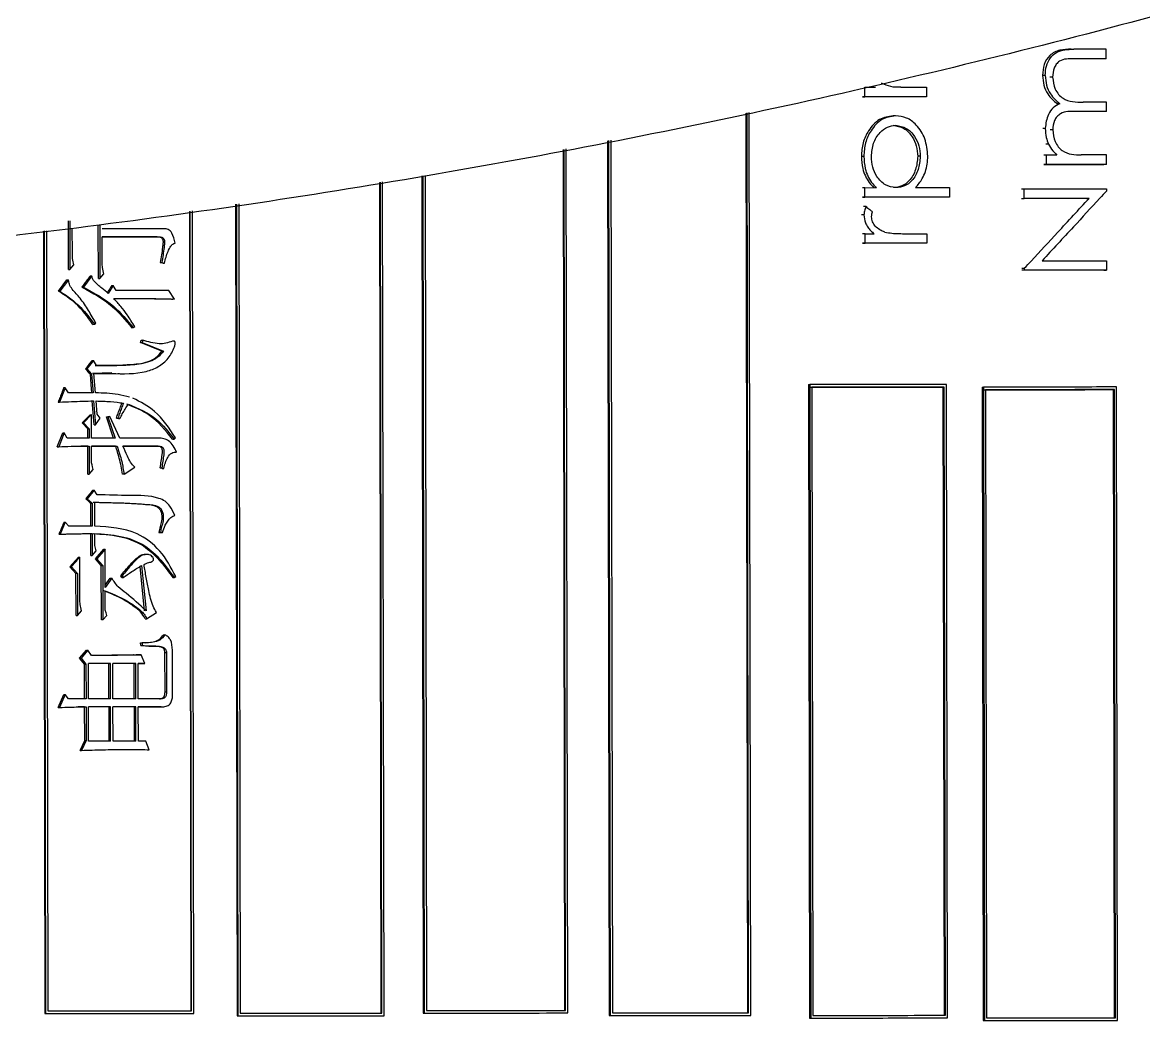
# Model space of a CAD drawing. Header units: millimetres. Extents: x 2320 to 4000, y 933 to 2121.
# Drawn here: x 2883.01 to 2904.21, y 1108.22 to 1127.1 of the extents above; entities that cross this region are included whole.
import ezdxf

# ---------------------------------------------------------------- set-up
doc = ezdxf.new("R2010")
doc.units = ezdxf.units.MM

msp = doc.modelspace()

# ---------------------------------------------------------------- linework, layer by layer
at = {"color": 7, "linetype": 'Continuous', "lineweight": 25}
for p, q in [((2902.839, 1126.591), (2902.89, 1126.591)), ((2902.89, 1126.412), (2902.839, 1126.412)), ((2903.504, 1126.592), (2902.89, 1126.591)), ((2903.504, 1126.412), (2902.89, 1126.412)), ((2903.504, 1126.412), (2903.452, 1126.412)), ((2903.504, 1126.412), (2903.504, 1126.592)), ((2902.49, 1126.065), (2902.439, 1126.065)), ((2898.938, 1125.691), (2898.938, 1125.871)), ((2898.938, 1125.871), (2899.141, 1125.871)), ((2899.616, 1125.871), (2900.106, 1125.872)), ((2900.106, 1125.872), (2900.106, 1125.692)), ((2900.059, 1125.692), (2898.892, 1125.691)), ((2898.892, 1125.691), (2898.938, 1125.691)), ((2900.106, 1125.692), (2898.938, 1125.691)), ((2900.106, 1125.692), (2900.059, 1125.692)), ((2903.506, 1125.592), (2903.065, 1125.592)), ((2903.506, 1125.412), (2903.506, 1125.592)), ((2896.689, 1125.383), (2896.718, 1108.365)), ((2896.74, 1108.365), (2896.711, 1125.387)), ((2896.781, 1108.315), (2896.752, 1125.395)), ((2902.93, 1125.412), (2902.879, 1125.412)), ((2903.506, 1125.412), (2902.93, 1125.412)), ((2903.506, 1125.412), (2903.454, 1125.412)), ((2899.521, 1125.333), (2899.474, 1125.333)), ((2902.351, 1125.095), (2902.301, 1125.095)), ((2902.491, 1125.064), (2902.44, 1125.064)), ((2894.074, 1124.861), (2894.103, 1108.313)), ((2894.094, 1124.865), (2894.122, 1108.313)), ((2894.136, 1124.873), (2894.164, 1108.363)), ((2893.232, 1124.693), (2893.259, 1108.412)), ((2893.279, 1108.412), (2893.251, 1124.697)), ((2893.32, 1108.362), (2893.293, 1124.705)), ((2898.919, 1124.564), (2898.873, 1124.564)), ((2902.372, 1124.591), (2902.322, 1124.591)), ((2902.372, 1124.412), (2902.372, 1124.591)), ((2902.57, 1124.591), (2902.372, 1124.591)), ((2903.507, 1124.592), (2903.031, 1124.592)), ((2903.508, 1124.412), (2903.507, 1124.592)), ((2902.322, 1124.411), (2903.455, 1124.412)), ((2902.372, 1124.412), (2902.322, 1124.411)), ((2903.508, 1124.412), (2902.372, 1124.412)), ((2903.508, 1124.412), (2903.455, 1124.412)), ((2889.847, 1108.309), (2889.82, 1124.082)), ((2890.561, 1124.195), (2890.588, 1108.359)), ((2890.578, 1124.197), (2890.605, 1108.359)), ((2890.621, 1124.204), (2890.648, 1108.409)), ((2889.76, 1124.073), (2889.787, 1108.358)), ((2889.804, 1108.359), (2889.777, 1124.075)), ((2898.941, 1123.973), (2898.895, 1123.973)), ((2898.941, 1123.973), (2899.158, 1123.974)), ((2898.941, 1123.794), (2898.941, 1123.973)), ((2899.898, 1123.974), (2900.537, 1123.975)), ((2900.537, 1123.975), (2900.537, 1123.795)), ((2901.902, 1123.95), (2901.952, 1123.95)), ((2901.952, 1123.95), (2903.508, 1123.951)), ((2901.952, 1123.77), (2901.952, 1123.95)), ((2903.508, 1123.951), (2903.508, 1123.91)), ((2887.04, 1123.658), (2887.067, 1108.306)), ((2887.056, 1123.66), (2887.082, 1108.306)), ((2887.099, 1123.667), (2887.125, 1108.356)), ((2900.489, 1123.795), (2898.895, 1123.794)), ((2898.895, 1123.794), (2898.941, 1123.794)), ((2900.537, 1123.795), (2898.941, 1123.794)), ((2900.537, 1123.795), (2900.489, 1123.795)), ((2901.902, 1123.77), (2901.952, 1123.77)), ((2903.179, 1123.771), (2901.952, 1123.77)), ((2903.128, 1123.771), (2903.179, 1123.771)), ((2886.167, 1123.525), (2886.192, 1108.405)), ((2886.207, 1108.405), (2886.181, 1123.527)), ((2886.25, 1108.355), (2886.225, 1123.534)), ((2883.879, 1122.426), (2883.877, 1123.346)), ((2883.904, 1123.346), (2883.905, 1122.427)), ((2884.444, 1122.254), (2884.442, 1123.263)), ((2884.469, 1123.266), (2884.471, 1122.254)), ((2883.404, 1123.152), (2883.429, 1108.351)), ((2883.417, 1123.154), (2883.442, 1108.351)), ((2883.461, 1123.159), (2883.486, 1108.401)), ((2883.952, 1122.73), (2883.951, 1123.21)), ((2885.682, 1123.197), (2884.517, 1123.195)), ((2885.559, 1123.045), (2884.517, 1123.044)), ((2884.517, 1123.044), (2885.588, 1123.045)), ((2884.518, 1122.557), (2884.517, 1123.044)), ((2885.561, 1123.045), (2885.589, 1123.045)), ((2898.942, 1123.102), (2898.896, 1123.101)), ((2898.943, 1122.922), (2898.942, 1123.102)), ((2898.942, 1123.102), (2899.115, 1123.102)), ((2899.719, 1123.102), (2900.111, 1123.102)), ((2900.111, 1123.102), (2900.111, 1122.923)), ((2900.063, 1122.923), (2898.897, 1122.922)), ((2898.897, 1122.922), (2898.943, 1122.922)), ((2900.111, 1122.923), (2898.943, 1122.922)), ((2900.111, 1122.923), (2900.063, 1122.923)), ((2883.879, 1122.426), (2883.905, 1122.427)), ((2883.905, 1122.427), (2883.981, 1122.513)), ((2885.663, 1122.547), (2885.616, 1122.558)), ((2885.645, 1122.558), (2885.692, 1122.548)), ((2885.663, 1122.547), (2885.692, 1122.548)), ((2903.459, 1122.412), (2901.904, 1122.411)), ((2901.955, 1122.411), (2901.904, 1122.411)), ((2901.954, 1122.449), (2901.955, 1122.411)), ((2903.511, 1122.412), (2901.955, 1122.411)), ((2902.29, 1122.591), (2903.511, 1122.592)), ((2903.511, 1122.592), (2903.511, 1122.412)), ((2883.691, 1122.015), (2883.85, 1122.231)), ((2883.877, 1122.232), (2883.717, 1122.015)), ((2883.85, 1122.231), (2883.877, 1122.232)), ((2884.32, 1122.308), (2884.16, 1122.092)), ((2884.293, 1122.308), (2884.32, 1122.308)), ((2884.444, 1122.254), (2884.471, 1122.254)), ((2884.471, 1122.254), (2884.546, 1122.341)), ((2883.717, 1122.015), (2883.691, 1122.015)), ((2884.134, 1122.091), (2884.16, 1122.092)), ((2884.726, 1122.125), (2884.632, 1121.973)), ((2884.782, 1122.027), (2884.726, 1122.125)), ((2885.777, 1122.029), (2884.782, 1122.027)), ((2885.881, 1121.866), (2885.777, 1122.029)), ((2885.881, 1121.866), (2885.852, 1121.866)), ((2884.342, 1121.388), (2884.369, 1121.389)), ((2884.369, 1121.389), (2884.397, 1121.41)), ((2885.075, 1121.324), (2885.103, 1121.325)), ((2885.103, 1121.325), (2885.131, 1121.346)), ((2885.244, 1121.043), (2885.253, 1121.087)), ((2885.647, 1120.882), (2885.244, 1121.043)), ((2885.253, 1121.087), (2885.282, 1121.087)), ((2885.282, 1121.087), (2885.273, 1121.044)), ((2885.273, 1121.044), (2885.676, 1120.882)), ((2884.351, 1120.707), (2884.229, 1120.545)), ((2884.408, 1120.61), (2884.351, 1120.707)), ((2885.647, 1120.882), (2885.676, 1120.882)), ((2884.229, 1120.545), (2884.314, 1120.448)), ((2884.698, 1120.472), (2884.334, 1120.458)), ((2884.314, 1120.448), (2884.343, 1120.091)), ((2884.39, 1120.091), (2884.361, 1120.458)), ((2884.812, 1120.458), (2884.841, 1120.458)), ((2883.815, 1120.187), (2883.711, 1119.917)), ((2883.881, 1120.09), (2883.815, 1120.187)), ((2884.343, 1120.091), (2883.881, 1120.09)), ((2897.873, 1120.249), (2897.894, 1108.266)), ((2897.873, 1120.249), (2897.896, 1120.249)), ((2897.896, 1120.249), (2897.916, 1108.266)), ((2897.936, 1120.199), (2897.956, 1108.316)), ((2900.416, 1120.201), (2900.441, 1120.201)), ((2900.416, 1120.201), (2900.437, 1108.318)), ((2900.461, 1108.318), (2900.441, 1120.201)), ((2900.5, 1108.268), (2900.48, 1120.251)), ((2901.156, 1120.201), (2901.176, 1108.218)), ((2901.156, 1120.201), (2901.18, 1120.201)), ((2901.18, 1120.201), (2901.201, 1108.218)), ((2901.22, 1120.151), (2901.24, 1108.268)), ((2903.658, 1120.153), (2903.631, 1120.153)), ((2903.631, 1120.153), (2903.652, 1108.27)), ((2903.678, 1108.27), (2903.658, 1120.153)), ((2903.716, 1108.22), (2903.696, 1120.203)), ((2883.685, 1119.917), (2883.711, 1119.917)), ((2884.364, 1119.485), (2884.325, 1119.939)), ((2884.353, 1119.939), (2884.391, 1119.485)), ((2884.419, 1119.69), (2884.4, 1119.939)), ((2884.89, 1119.896), (2884.848, 1119.901)), ((2884.89, 1119.896), (2884.917, 1119.897)), ((2884.138, 1119.528), (2884.288, 1119.679)), ((2884.315, 1119.68), (2884.165, 1119.528)), ((2884.316, 1119.236), (2884.315, 1119.68)), ((2884.476, 1119.615), (2884.419, 1119.69)), ((2884.599, 1119.636), (2884.636, 1119.647)), ((2884.599, 1119.636), (2884.626, 1119.637)), ((2884.731, 1119.236), (2884.599, 1119.636)), ((2884.664, 1119.647), (2884.626, 1119.637)), ((2884.626, 1119.637), (2884.759, 1119.237)), ((2884.853, 1119.237), (2884.664, 1119.647)), ((2884.242, 1119.409), (2884.138, 1119.528)), ((2884.165, 1119.528), (2884.269, 1119.409)), ((2884.391, 1119.485), (2884.476, 1119.615)), ((2884.824, 1119.604), (2884.787, 1119.615)), ((2884.787, 1119.615), (2884.814, 1119.615)), ((2884.814, 1119.615), (2884.852, 1119.604)), ((2884.824, 1119.604), (2884.852, 1119.604)), ((2883.667, 1119.073), (2883.771, 1119.333)), ((2883.797, 1119.333), (2883.694, 1119.073)), ((2883.854, 1119.235), (2883.797, 1119.333)), ((2884.269, 1119.236), (2883.854, 1119.235)), ((2884.242, 1119.236), (2884.242, 1119.409)), ((2884.269, 1119.409), (2884.269, 1119.236)), ((2884.759, 1119.237), (2884.316, 1119.236)), ((2885.585, 1119.237), (2884.853, 1119.237)), ((2885.847, 1119.216), (2885.876, 1119.216)), ((2885.876, 1119.216), (2885.904, 1119.238)), ((2884.242, 1119.084), (2884.112, 1119.083)), ((2884.243, 1118.554), (2884.242, 1119.084)), ((2884.242, 1119.084), (2884.269, 1119.084)), ((2884.269, 1119.084), (2884.27, 1118.554)), ((2884.769, 1119.085), (2884.316, 1119.084)), ((2884.316, 1119.085), (2884.797, 1119.085)), ((2884.317, 1118.771), (2884.316, 1119.085)), ((2884.769, 1119.085), (2884.797, 1119.085)), ((2885.547, 1119.086), (2884.909, 1119.085)), ((2884.909, 1119.085), (2885.576, 1119.086)), ((2885.547, 1119.086), (2885.576, 1119.086)), ((2884.27, 1118.554), (2884.345, 1118.641)), ((2884.929, 1118.555), (2885.135, 1118.685)), ((2885.651, 1118.664), (2885.614, 1118.675)), ((2885.643, 1118.675), (2885.68, 1118.664)), ((2885.651, 1118.664), (2885.68, 1118.664)), ((2884.243, 1118.554), (2884.27, 1118.554)), ((2884.929, 1118.555), (2884.902, 1118.555)), ((2884.365, 1118.252), (2884.233, 1118.089)), ((2884.422, 1118.165), (2884.365, 1118.252)), ((2884.233, 1118.089), (2884.328, 1118.003)), ((2884.301, 1117.57), (2884.301, 1118.003)), ((2884.301, 1118.003), (2884.328, 1118.003)), ((2884.328, 1118.003), (2884.328, 1117.57)), ((2884.376, 1117.57), (2884.375, 1118.024)), ((2883.819, 1117.645), (2883.725, 1117.418)), ((2883.885, 1117.57), (2883.819, 1117.645)), ((2884.328, 1117.57), (2883.885, 1117.57)), ((2883.698, 1117.418), (2883.725, 1117.418)), ((2884.302, 1117.429), (2884.329, 1117.43)), ((2884.302, 1117.018), (2884.302, 1117.429)), ((2884.329, 1117.43), (2884.329, 1117.018)), ((2884.376, 1117.202), (2884.376, 1117.43)), ((2885.589, 1117.452), (2885.617, 1117.453)), ((2885.625, 1117.452), (2885.589, 1117.452)), ((2885.617, 1117.453), (2885.654, 1117.453)), ((2885.625, 1117.452), (2885.654, 1117.453)), ((2884.329, 1117.018), (2884.405, 1117.105)), ((2884.405, 1117.105), (2884.376, 1117.202)), ((2884.387, 1116.953), (2884.547, 1117.138)), ((2884.574, 1117.138), (2884.414, 1116.954)), ((2884.575, 1116.413), (2884.574, 1117.138)), ((2883.907, 1116.801), (2884.067, 1116.986)), ((2884.095, 1116.185), (2884.094, 1116.986)), ((2884.302, 1117.018), (2884.329, 1117.018)), ((2884.5, 1116.824), (2884.387, 1116.953)), ((2884.414, 1116.954), (2884.527, 1116.824)), ((2885.341, 1117.035), (2885.327, 1117.035)), ((2885.356, 1117.035), (2885.343, 1117.035)), ((2883.907, 1116.801), (2883.934, 1116.802)), ((2883.934, 1116.802), (2884.047, 1116.672)), ((2884.022, 1115.882), (2884.02, 1116.672)), ((2884.047, 1116.672), (2884.02, 1116.672)), ((2884.047, 1116.672), (2884.048, 1115.882)), ((2884.502, 1115.796), (2884.5, 1116.824)), ((2884.527, 1116.824), (2884.529, 1115.796)), ((2885.318, 1115.97), (2885.234, 1116.809)), ((2885.261, 1116.825), (2885.347, 1115.97)), ((2884.575, 1116.452), (2884.67, 1116.586)), ((2884.697, 1116.586), (2884.575, 1116.413)), ((2884.67, 1116.586), (2884.697, 1116.586)), ((2884.886, 1116.597), (2884.867, 1116.629)), ((2884.895, 1116.63), (2884.914, 1116.597)), ((2885.88, 1116.598), (2885.908, 1116.62)), ((2884.576, 1115.98), (2884.575, 1116.348)), ((2884.022, 1115.882), (2884.048, 1115.882)), ((2884.048, 1115.882), (2884.124, 1115.969)), ((2884.529, 1115.796), (2884.604, 1115.883)), ((2885.357, 1115.819), (2885.543, 1115.938)), ((2885.675, 1115.516), (2885.704, 1115.516)), ((2884.089, 1115.071), (2884.221, 1115.222)), ((2884.248, 1115.223), (2884.116, 1115.071)), ((2884.314, 1115.125), (2884.248, 1115.223)), ((2885.244, 1115.364), (2885.273, 1115.365)), ((2885.245, 1115.31), (2885.244, 1115.364)), ((2885.245, 1115.31), (2885.273, 1115.31)), ((2885.273, 1115.365), (2885.273, 1115.31)), ((2885.705, 1114.435), (2885.704, 1115.181)), ((2885.704, 1115.181), (2885.733, 1115.181)), ((2885.733, 1115.181), (2885.734, 1114.435)), ((2885.847, 1114.381), (2885.845, 1115.225)), ((2884.183, 1114.963), (2884.089, 1115.071)), ((2884.116, 1115.071), (2884.21, 1114.963)), ((2884.184, 1114.303), (2884.183, 1114.963)), ((2884.21, 1114.963), (2884.211, 1114.303)), ((2884.672, 1114.974), (2884.257, 1114.974)), ((2884.259, 1114.303), (2884.257, 1114.974)), ((2884.644, 1114.974), (2884.257, 1114.974)), ((2884.644, 1114.974), (2884.672, 1114.974)), ((2884.645, 1114.304), (2884.644, 1114.974)), ((2884.673, 1114.304), (2884.672, 1114.974)), ((2885.151, 1114.975), (2884.719, 1114.974)), ((2885.123, 1114.975), (2884.719, 1114.974)), ((2884.72, 1114.304), (2884.719, 1114.974)), ((2885.123, 1114.975), (2885.151, 1114.975)), ((2885.124, 1114.304), (2885.123, 1114.975)), ((2885.153, 1114.304), (2885.151, 1114.975)), ((2885.292, 1114.975), (2885.198, 1114.975)), ((2885.198, 1114.975), (2885.32, 1114.975)), ((2885.199, 1114.304), (2885.198, 1114.975)), ((2885.32, 1114.975), (2885.254, 1115.137)), ((2885.292, 1114.975), (2885.32, 1114.975)), ((2883.685, 1114.14), (2883.789, 1114.389)), ((2883.815, 1114.389), (2883.712, 1114.14)), ((2883.881, 1114.303), (2883.815, 1114.389)), ((2885.705, 1114.435), (2885.734, 1114.435)), ((2883.871, 1114.147), (2883.894, 1114.147)), ((2884.211, 1114.303), (2883.881, 1114.303)), ((2884.185, 1114.152), (2884.065, 1114.15)), ((2884.186, 1113.513), (2884.185, 1114.152)), ((2884.212, 1114.152), (2884.213, 1113.514)), ((2884.673, 1114.304), (2884.259, 1114.303)), ((2884.673, 1114.152), (2884.259, 1114.152)), ((2884.26, 1113.503), (2884.259, 1114.152)), ((2884.646, 1114.152), (2884.259, 1114.152)), ((2884.646, 1114.152), (2884.673, 1114.152)), ((2884.647, 1113.503), (2884.646, 1114.152)), ((2884.674, 1113.503), (2884.673, 1114.152)), ((2885.153, 1114.304), (2884.72, 1114.304)), ((2885.153, 1114.153), (2884.72, 1114.152)), ((2885.125, 1114.153), (2884.72, 1114.152)), ((2884.721, 1113.503), (2884.72, 1114.152)), ((2885.125, 1114.153), (2885.153, 1114.153)), ((2885.126, 1113.504), (2885.125, 1114.153)), ((2885.154, 1113.504), (2885.153, 1114.153)), ((2885.631, 1114.305), (2885.199, 1114.304)), ((2885.631, 1114.153), (2885.2, 1114.153)), ((2885.2, 1114.153), (2885.66, 1114.153)), ((2885.201, 1113.504), (2885.2, 1114.153)), ((2885.631, 1114.153), (2885.66, 1114.153)), ((2884.101, 1113.329), (2884.186, 1113.513)), ((2884.213, 1113.514), (2884.128, 1113.33)), ((2884.186, 1113.513), (2884.213, 1113.514)), ((2884.674, 1113.503), (2884.26, 1113.503)), ((2885.154, 1113.504), (2884.721, 1113.503)), ((2885.342, 1113.504), (2885.201, 1113.504)), ((2885.408, 1113.342), (2885.342, 1113.504)), ((2885.379, 1113.342), (2885.408, 1113.342)), ((2883.429, 1108.351), (2886.235, 1108.355)), ((2886.236, 1108.355), (2886.25, 1108.355)), ((2887.067, 1108.306), (2889.829, 1108.309)), ((2889.829, 1108.309), (2889.847, 1108.309)), ((2890.588, 1108.359), (2893.301, 1108.362)), ((2890.588, 1108.359), (2890.605, 1108.359)), ((2893.301, 1108.362), (2893.32, 1108.362)), ((2894.103, 1108.313), (2896.759, 1108.315)), ((2896.759, 1108.315), (2896.781, 1108.315)), ((2897.894, 1108.266), (2900.477, 1108.268)), ((2900.477, 1108.268), (2900.5, 1108.268)), ((2901.176, 1108.218), (2903.69, 1108.22)), ((2903.69, 1108.22), (2903.716, 1108.22))]:
    msp.add_line(p, q, dxfattribs=at)
at = {"color": 7, "linetype": 'Continuous', "lineweight": 25, "flags": 128}
for points in [[(2902.349, 1126.096), (2902.333, 1126.096), (2902.316, 1126.096), (2902.299, 1126.096)], [(2902.626, 1125.56), (2902.61, 1125.56), (2902.594, 1125.56), (2902.575, 1125.56)], [(2899.986, 1124.566), (2899.97, 1124.566), (2899.954, 1124.566), (2899.939, 1124.566)], [(2898.961, 1123.614), (2898.938, 1123.614), (2898.915, 1123.614)], [(2885.616, 1122.558), (2885.624, 1122.558), (2885.631, 1122.558), (2885.645, 1122.558)], [(2901.905, 1122.449), (2901.932, 1122.449), (2901.954, 1122.449)], [(2903.459, 1122.412), (2903.488, 1122.412), (2903.511, 1122.412)], [(2884.698, 1122.124), (2884.713, 1122.125), (2884.726, 1122.125)], [(2885.244, 1121.043), (2885.26, 1121.044), (2885.273, 1121.044)], [(2884.324, 1120.707), (2884.339, 1120.707), (2884.351, 1120.707)], [(2884.202, 1120.545), (2884.217, 1120.545), (2884.229, 1120.545)], [(2884.287, 1120.447), (2884.302, 1120.447), (2884.314, 1120.448)], [(2884.287, 1120.447), (2884.295, 1120.348), (2884.303, 1120.248), (2884.316, 1120.09)], [(2883.815, 1120.187), (2883.8, 1120.187), (2883.788, 1120.187)], [(2884.288, 1119.679), (2884.303, 1119.679), (2884.315, 1119.68)], [(2884.636, 1119.647), (2884.652, 1119.647), (2884.664, 1119.647)], [(2884.138, 1119.528), (2884.153, 1119.528), (2884.165, 1119.528)], [(2884.364, 1119.485), (2884.379, 1119.485), (2884.391, 1119.485)], [(2883.771, 1119.333), (2883.785, 1119.333), (2883.797, 1119.333)], [(2884.242, 1119.409), (2884.257, 1119.409), (2884.269, 1119.409)], [(2883.667, 1119.073), (2883.682, 1119.073), (2883.694, 1119.073)], [(2885.894, 1118.967), (2885.902, 1118.967), (2885.911, 1118.967), (2885.923, 1118.967)], [(2884.345, 1118.641), (2884.335, 1118.69), (2884.326, 1118.73), (2884.317, 1118.771)], [(2885.614, 1118.675), (2885.625, 1118.675), (2885.634, 1118.675), (2885.643, 1118.675)], [(2884.338, 1118.251), (2884.353, 1118.252), (2884.365, 1118.252)], [(2884.206, 1118.089), (2884.221, 1118.089), (2884.233, 1118.089)], [(2883.792, 1117.645), (2883.807, 1117.645), (2883.819, 1117.645)], [(2884.547, 1117.138), (2884.562, 1117.138), (2884.574, 1117.138)], [(2884.067, 1116.986), (2884.082, 1116.986), (2884.094, 1116.986)], [(2884.387, 1116.953), (2884.402, 1116.954), (2884.414, 1116.954)], [(2884.5, 1116.824), (2884.515, 1116.824), (2884.527, 1116.824)], [(2884.867, 1116.629), (2884.878, 1116.63), (2884.886, 1116.63), (2884.895, 1116.63)], [(2884.886, 1116.597), (2884.901, 1116.597), (2884.914, 1116.597)], [(2885.851, 1116.598), (2885.862, 1116.598), (2885.871, 1116.598), (2885.88, 1116.598)], [(2884.604, 1115.883), (2884.59, 1115.932), (2884.576, 1115.98)], [(2885.328, 1115.819), (2885.335, 1115.819), (2885.342, 1115.819), (2885.357, 1115.819)], [(2884.529, 1115.796), (2884.514, 1115.796), (2884.502, 1115.796)], [(2884.221, 1115.222), (2884.236, 1115.223), (2884.248, 1115.223)], [(2884.089, 1115.071), (2884.104, 1115.071), (2884.116, 1115.071)], [(2884.183, 1114.963), (2884.198, 1114.963), (2884.21, 1114.963)], [(2885.226, 1115.137), (2885.242, 1115.137), (2885.254, 1115.137)], [(2883.789, 1114.389), (2883.803, 1114.389), (2883.815, 1114.389)], [(2883.685, 1114.14), (2883.7, 1114.14), (2883.712, 1114.14)], [(2884.101, 1113.329), (2884.116, 1113.329), (2884.128, 1113.33)], [(2883.43, 1108.351), (2883.437, 1108.351), (2883.442, 1108.351)], [(2887.067, 1108.306), (2887.075, 1108.306), (2887.082, 1108.306)], [(2894.103, 1108.313), (2894.114, 1108.313), (2894.122, 1108.313)], [(2897.894, 1108.266), (2897.906, 1108.266), (2897.916, 1108.266)], [(2901.176, 1108.218), (2901.19, 1108.218), (2901.201, 1108.218)]]:
    msp.add_lwpolyline(points, dxfattribs=at)
at = {"color": 7, "linetype": 'Continuous', "lineweight": 25}
for points, knots in [([(3016.601, 1270.179), (3016.62, 1271.43), (3016.674, 1274.987), (3016.518, 1280.852), (3016.033, 1287.757), (3015.23, 1294.633), (3014.115, 1301.465), (3012.689, 1308.239), (3010.956, 1314.941), (3008.918, 1321.557), (3006.581, 1328.073), (3003.949, 1334.476), (3001.027, 1340.752), (2997.822, 1346.887), (2994.34, 1352.871), (2990.589, 1358.689), (2986.577, 1364.33), (2982.311, 1369.782), (2977.801, 1375.033), (2973.055, 1380.074), (2968.085, 1384.892), (2962.9, 1389.479), (2957.511, 1393.824), (2951.93, 1397.919), (2946.167, 1401.755), (2940.235, 1405.324), (2934.147, 1408.618), (2927.915, 1411.632), (2921.551, 1414.357), (2915.07, 1416.79), (2908.485, 1418.924), (2901.809, 1420.755), (2895.056, 1422.28), (2888.241, 1423.495), (2881.378, 1424.398), (2874.48, 1424.987), (2867.563, 1425.26), (2860.641, 1425.218), (2853.728, 1424.86), (2846.838, 1424.186), (2839.986, 1423.199), (2833.186, 1421.9), (2826.453, 1420.292), (2819.8, 1418.379), (2813.242, 1416.164), (2806.791, 1413.652), (2800.462, 1410.848), (2794.267, 1407.758), (2788.219, 1404.389), (2782.332, 1400.748), (2776.617, 1396.841), (2771.086, 1392.678), (2765.751, 1388.267), (2760.623, 1383.617), (2755.712, 1378.737), (2751.029, 1373.639), (2746.584, 1368.333), (2742.385, 1362.829), (2738.442, 1357.139), (2734.763, 1351.275), (2731.355, 1345.249), (2728.225, 1339.074), (2725.381, 1332.763), (2722.828, 1326.329), (2720.571, 1319.784), (2718.614, 1313.144), (2716.963, 1306.421), (2715.621, 1299.63), (2714.59, 1292.784), (2713.872, 1285.899), (2713.469, 1278.988), (2713.382, 1272.066), (2713.611, 1265.147), (2714.155, 1258.246), (2715.014, 1251.377), (2716.186, 1244.554), (2717.667, 1237.792), (2719.455, 1231.105), (2721.547, 1224.506), (2723.938, 1218.009), (2726.623, 1211.628), (2729.596, 1205.377), (2732.851, 1199.267), (2736.382, 1193.313), (2740.181, 1187.526), (2744.24, 1181.918), (2748.55, 1176.501), (2753.103, 1171.287), (2757.89, 1166.286), (2762.9, 1161.508), (2768.122, 1156.964), (2773.546, 1152.663), (2779.161, 1148.615), (2784.955, 1144.826), (2790.916, 1141.306), (2797.031, 1138.062), (2803.288, 1135.1), (2809.674, 1132.427), (2816.175, 1130.047), (2822.777, 1127.967), (2829.468, 1126.191), (2836.233, 1124.722), (2843.058, 1123.562), (2849.928, 1122.716), (2856.83, 1122.184), (2863.75, 1121.967), (2870.671, 1122.067), (2877.582, 1122.482), (2884.465, 1123.212), (2891.309, 1124.256), (2898.098, 1125.61), (2904.818, 1127.273), (2911.454, 1129.241), (2917.995, 1131.51), (2924.425, 1134.075), (2930.731, 1136.931), (2936.9, 1140.071), (2942.919, 1143.49), (2948.777, 1147.18), (2954.459, 1151.133), (2959.956, 1155.341), (2965.255, 1159.796), (2970.344, 1164.488), (2975.215, 1169.408), (2979.856, 1174.544), (2984.257, 1179.887), (2988.411, 1185.426), (2992.307, 1191.148), (2995.938, 1197.042), (2999.296, 1203.095), (3002.375, 1209.296), (3005.167, 1215.63), (3007.668, 1222.085), (3009.871, 1228.648), (3011.772, 1235.304), (3013.368, 1242.04), (3014.655, 1248.842), (3015.63, 1255.696), (3016.278, 1262.466), (3016.529, 1267.3), (3016.592, 1269.832), (3016.601, 1270.179)], [0, 0, 0, 0, 0.00394, 0.011205, 0.01847, 0.025736, 0.033001, 0.040266, 0.047531, 0.054797, 0.062062, 0.069327, 0.076593, 0.083858, 0.091123, 0.098389, 0.105654, 0.112919, 0.120185, 0.12745, 0.134715, 0.141981, 0.149246, 0.156511, 0.163777, 0.171042, 0.178307, 0.185573, 0.192838, 0.200103, 0.207369, 0.214634, 0.221899, 0.229165, 0.23643, 0.243695, 0.250961, 0.258226, 0.265491, 0.272757, 0.280022, 0.287287, 0.294553, 0.301818, 0.309083, 0.316349, 0.323614, 0.330879, 0.338145, 0.34541, 0.352675, 0.35994, 0.367206, 0.374471, 0.381736, 0.389002, 0.396267, 0.403532, 0.410798, 0.418063, 0.425328, 0.432594, 0.439859, 0.447124, 0.45439, 0.461655, 0.46892, 0.476186, 0.483451, 0.490716, 0.497982, 0.505247, 0.512512, 0.519778, 0.527043, 0.534308, 0.541574, 0.548839, 0.556104, 0.56337, 0.570635, 0.5779, 0.585166, 0.592431, 0.599696, 0.606962, 0.614227, 0.621492, 0.628758, 0.636023, 0.643288, 0.650554, 0.657819, 0.665084, 0.67235, 0.679615, 0.68688, 0.694146, 0.701411, 0.708676, 0.715941, 0.723207, 0.730472, 0.737737, 0.745003, 0.752268, 0.759533, 0.766799, 0.774064, 0.781329, 0.788595, 0.79586, 0.803125, 0.810391, 0.817656, 0.824921, 0.832187, 0.839452, 0.846717, 0.853983, 0.861248, 0.868513, 0.875779, 0.883044, 0.890309, 0.897575, 0.90484, 0.912105, 0.919371, 0.926636, 0.933901, 0.941167, 0.948432, 0.955697, 0.962963, 0.970228, 0.977493, 0.984759, 0.992024, 0.998907, 1, 1, 1, 1]), ([(2902.839, 1126.591), (2902.769, 1126.59), (2902.627, 1126.587), (2902.432, 1126.497), (2902.316, 1126.307), (2902.305, 1126.167), (2902.299, 1126.096)], [0, 0, 0, 0, 0.270455, 0.54256, 0.767385, 1, 1, 1, 1]), ([(2902.349, 1126.096), (2902.354, 1126.157), (2902.362, 1126.276), (2902.439, 1126.433), (2902.611, 1126.585), (2902.776, 1126.589), (2902.89, 1126.591)], [0, 0, 0, 0, 0.197818, 0.390842, 0.576543, 1, 1, 1, 1]), ([(2902.89, 1126.412), (2902.844, 1126.411), (2902.752, 1126.41), (2902.631, 1126.386), (2902.556, 1126.31), (2902.501, 1126.211), (2902.494, 1126.123), (2902.49, 1126.065)], [0, 0, 0, 0, 0.241185, 0.482285, 0.611824, 0.745424, 1, 1, 1, 1]), ([(2902.299, 1126.096), (2902.304, 1126.033), (2902.314, 1125.909), (2902.402, 1125.71), (2902.51, 1125.616), (2902.575, 1125.56)], [0, 0, 0, 0, 0.2886852, 0.5719701, 1, 1, 1, 1]), ([(2902.349, 1126.096), (2902.354, 1126.034), (2902.364, 1125.909), (2902.452, 1125.71), (2902.561, 1125.617), (2902.626, 1125.56)], [0, 0, 0, 0, 0.288581, 0.57183, 1, 1, 1, 1]), ([(2902.49, 1126.065), (2902.499, 1125.985), (2902.514, 1125.864), (2902.599, 1125.734), (2902.76, 1125.59), (2902.931, 1125.591), (2903.065, 1125.592)], [0, 0, 0, 0, 0.254482, 0.387909, 0.517812, 1, 1, 1, 1]), ([(2899.616, 1125.871), (2899.552, 1125.871), (2899.427, 1125.871), (2899.311, 1125.925), (2899.255, 1125.951)], [0, 0, 0, 0, 0.510357, 1, 1, 1, 1]), ([(2902.626, 1125.56), (2902.582, 1125.539), (2902.495, 1125.495), (2902.378, 1125.335), (2902.361, 1125.187), (2902.351, 1125.095)], [0, 0, 0, 0, 0.269907, 0.547967, 1, 1, 1, 1]), ([(2902.93, 1125.412), (2902.827, 1125.417), (2902.697, 1125.423), (2902.569, 1125.321), (2902.506, 1125.219), (2902.497, 1125.125), (2902.491, 1125.064)], [0, 0, 0, 0, 0.482691, 0.611713, 0.745133, 1, 1, 1, 1]), ([(2899.474, 1125.333), (2899.384, 1125.318), (2899.2, 1125.288), (2899.008, 1125.074), (2898.89, 1124.825), (2898.879, 1124.652), (2898.873, 1124.564)], [0, 0, 0, 0, 0.266382, 0.543243, 0.769246, 1, 1, 1, 1]), ([(2899.521, 1125.333), (2899.431, 1125.318), (2899.247, 1125.289), (2899.054, 1125.074), (2898.936, 1124.826), (2898.925, 1124.652), (2898.919, 1124.564)], [0, 0, 0, 0, 0.26655, 0.543447, 0.769376, 1, 1, 1, 1]), ([(2899.063, 1124.562), (2899.071, 1124.648), (2899.086, 1124.816), (2899.206, 1125.011), (2899.36, 1125.131), (2899.469, 1125.146), (2899.523, 1125.153)], [0, 0, 0, 0, 0.292093, 0.575319, 0.790291, 1, 1, 1, 1]), ([(2899.476, 1125.153), (2899.544, 1125.14), (2899.684, 1125.115), (2899.834, 1124.956), (2899.922, 1124.765), (2899.933, 1124.633), (2899.938, 1124.566)], [0, 0, 0, 0, 0.2666489, 0.5430467, 0.7692572, 1, 1, 1, 1]), ([(2900.129, 1124.57), (2900.118, 1124.682), (2900.098, 1124.902), (2899.935, 1125.152), (2899.735, 1125.309), (2899.592, 1125.325), (2899.521, 1125.333)], [0, 0, 0, 0, 0.292071, 0.575308, 0.790142, 1, 1, 1, 1]), ([(2899.523, 1125.153), (2899.591, 1125.141), (2899.731, 1125.115), (2899.882, 1124.957), (2899.97, 1124.765), (2899.98, 1124.633), (2899.986, 1124.566)], [0, 0, 0, 0, 0.266814, 0.543252, 0.769388, 1, 1, 1, 1]), ([(2902.351, 1125.095), (2902.354, 1125.036), (2902.36, 1124.932), (2902.394, 1124.836), (2902.409, 1124.794)], [0, 0, 0, 0, 0.562438, 1, 1, 1, 1]), ([(2902.491, 1125.064), (2902.501, 1124.988), (2902.515, 1124.873), (2902.593, 1124.746), (2902.692, 1124.647), (2902.847, 1124.596), (2902.97, 1124.593), (2903.031, 1124.592)], [0, 0, 0, 0, 0.253517, 0.386716, 0.516625, 0.758749, 1, 1, 1, 1]), ([(2902.409, 1124.794), (2902.405, 1124.794), (2902.395, 1124.794), (2902.378, 1124.794), (2902.366, 1124.794), (2902.359, 1124.794)], [0, 0, 0, 0, 0.283374, 0.566748, 1, 1, 1, 1]), ([(2902.409, 1124.794), (2902.435, 1124.751), (2902.481, 1124.675), (2902.543, 1124.617), (2902.57, 1124.591)], [0, 0, 0, 0, 0.564241, 1, 1, 1, 1]), ([(2898.873, 1124.564), (2898.878, 1124.486), (2898.886, 1124.358), (2898.943, 1124.192), (2899.016, 1124.07), (2899.08, 1124.005), (2899.111, 1123.973)], [0, 0, 0, 0, 0.346827, 0.568879, 0.786606, 1, 1, 1, 1]), ([(2898.919, 1124.564), (2898.924, 1124.486), (2898.932, 1124.358), (2898.989, 1124.193), (2899.062, 1124.07), (2899.126, 1124.005), (2899.158, 1123.974)], [0, 0, 0, 0, 0.346738, 0.568766, 0.786522, 1, 1, 1, 1]), ([(2899.529, 1123.974), (2899.459, 1123.984), (2899.317, 1124.004), (2899.165, 1124.167), (2899.076, 1124.36), (2899.068, 1124.495), (2899.063, 1124.562)], [0, 0, 0, 0, 0.266696, 0.543155, 0.769236, 1, 1, 1, 1]), ([(2899.938, 1124.566), (2899.93, 1124.48), (2899.914, 1124.312), (2899.801, 1124.111), (2899.646, 1123.992), (2899.536, 1123.98), (2899.482, 1123.974)], [0, 0, 0, 0, 0.292207, 0.576087, 0.790517, 1, 1, 1, 1]), ([(2899.986, 1124.566), (2899.978, 1124.481), (2899.962, 1124.312), (2899.849, 1124.112), (2899.693, 1123.992), (2899.583, 1123.98), (2899.529, 1123.974)], [0, 0, 0, 0, 0.2920498, 0.5758729, 0.7903749, 1, 1, 1, 1]), ([(2899.898, 1123.974), (2899.944, 1124.028), (2900.019, 1124.118), (2900.087, 1124.275), (2900.123, 1124.42), (2900.127, 1124.52), (2900.129, 1124.57)], [0, 0, 0, 0, 0.332189, 0.552163, 0.775308, 1, 1, 1, 1]), ([(2903.508, 1123.91), (2903.467, 1123.865), (2903.258, 1123.638), (2902.853, 1123.198), (2902.488, 1122.804), (2902.29, 1122.591)], [0, 0, 0, 0, 0.103167, 0.515837, 1, 1, 1, 1]), ([(2901.954, 1122.449), (2901.997, 1122.494), (2902.208, 1122.721), (2902.617, 1123.162), (2902.982, 1123.557), (2903.179, 1123.771)], [0, 0, 0, 0, 0.102924, 0.514623, 1, 1, 1, 1]), ([(2898.921, 1123.458), (2898.917, 1123.458), (2898.909, 1123.458), (2898.893, 1123.458), (2898.882, 1123.458), (2898.875, 1123.458)], [0, 0, 0, 0, 0.2714541, 0.5429083, 1, 1, 1, 1]), ([(2898.961, 1123.614), (2898.949, 1123.587), (2898.927, 1123.537), (2898.923, 1123.483), (2898.921, 1123.458)], [0, 0, 0, 0, 0.556713, 1, 1, 1, 1]), ([(2898.921, 1123.458), (2898.927, 1123.407), (2898.936, 1123.325), (2898.991, 1123.226), (2899.048, 1123.157), (2899.093, 1123.12), (2899.115, 1123.102)], [0, 0, 0, 0, 0.347887, 0.569141, 0.786135, 1, 1, 1, 1]), ([(2898.961, 1123.614), (2898.973, 1123.605), (2898.997, 1123.586), (2899.039, 1123.553), (2899.069, 1123.53), (2899.086, 1123.516)], [0, 0, 0, 0, 0.29106, 0.582113, 1, 1, 1, 1]), ([(2899.065, 1123.424), (2899.067, 1123.442), (2899.07, 1123.474), (2899.081, 1123.503), (2899.086, 1123.516)], [0, 0, 0, 0, 0.561605, 1, 1, 1, 1]), ([(2899.318, 1123.134), (2899.285, 1123.146), (2899.218, 1123.172), (2899.136, 1123.237), (2899.079, 1123.325), (2899.07, 1123.391), (2899.065, 1123.424)], [0, 0, 0, 0, 0.27091, 0.546501, 0.770523, 1, 1, 1, 1]), ([(2885.559, 1123.045), (2885.578, 1123.045), (2885.608, 1123.044), (2885.644, 1123.022), (2885.672, 1122.981), (2885.665, 1122.916), (2885.651, 1122.773), (2885.632, 1122.654), (2885.616, 1122.558)], [0, 0, 0, 0, 0.101215, 0.162636, 0.225686, 0.357241, 0.489, 1, 1, 1, 1]), ([(2885.588, 1123.045), (2885.607, 1123.045), (2885.637, 1123.045), (2885.673, 1123.022), (2885.701, 1122.981), (2885.694, 1122.916), (2885.68, 1122.774), (2885.66, 1122.654), (2885.645, 1122.558)], [0, 0, 0, 0, 0.101321, 0.162787, 0.225849, 0.357374, 0.489104, 1, 1, 1, 1]), ([(2885.898, 1122.926), (2885.88, 1122.991), (2885.859, 1123.072), (2885.805, 1123.156), (2885.754, 1123.191), (2885.71, 1123.195), (2885.682, 1123.197)], [0, 0, 0, 0, 0.516375, 0.647506, 0.774622, 1, 1, 1, 1]), ([(2899.318, 1123.134), (2899.362, 1123.125), (2899.45, 1123.108), (2899.584, 1123.103), (2899.674, 1123.103), (2899.719, 1123.102)], [0, 0, 0, 0, 0.329099, 0.664237, 1, 1, 1, 1]), ([(2885.692, 1122.548), (2885.712, 1122.622), (2885.743, 1122.735), (2885.802, 1122.853), (2885.85, 1122.911), (2885.882, 1122.922), (2885.898, 1122.926)], [0, 0, 0, 0, 0.509997, 0.771564, 0.888056, 1, 1, 1, 1]), ([(2883.981, 1122.513), (2883.971, 1122.553), (2883.954, 1122.624), (2883.953, 1122.697), (2883.952, 1122.73)], [0, 0, 0, 0, 0.5588348, 1, 1, 1, 1]), ([(2884.546, 1122.341), (2884.537, 1122.381), (2884.52, 1122.452), (2884.518, 1122.525), (2884.518, 1122.557)], [0, 0, 0, 0, 0.558835, 1, 1, 1, 1]), ([(2884.397, 1121.41), (2884.351, 1121.491), (2884.259, 1121.653), (2884.114, 1121.873), (2883.972, 1122.019), (2883.893, 1122.138), (2883.882, 1122.203), (2883.877, 1122.232)], [0, 0, 0, 0, 0.285278, 0.570817, 0.801554, 0.913771, 1, 1, 1, 1]), ([(2884.293, 1122.308), (2884.274, 1122.281), (2884.237, 1122.232), (2884.184, 1122.16), (2884.15, 1122.114), (2884.134, 1122.091)], [0, 0, 0, 0, 0.3665269, 0.6833038, 1, 1, 1, 1]), ([(2884.632, 1121.973), (2884.591, 1122.006), (2884.524, 1122.06), (2884.431, 1122.135), (2884.367, 1122.193), (2884.331, 1122.255), (2884.324, 1122.29), (2884.32, 1122.308)], [0, 0, 0, 0, 0.335742, 0.553226, 0.772641, 0.885172, 1, 1, 1, 1]), ([(2884.342, 1121.388), (2884.239, 1121.53), (2884.057, 1121.779), (2883.801, 1121.944), (2883.691, 1122.015)], [0, 0, 0, 0, 0.567263, 1, 1, 1, 1]), ([(2883.717, 1122.015), (2883.856, 1121.92), (2884.107, 1121.748), (2884.288, 1121.5), (2884.369, 1121.389)], [0, 0, 0, 0, 0.5527905, 1, 1, 1, 1]), ([(2884.134, 1122.091), (2884.333, 1121.983), (2884.694, 1121.788), (2884.957, 1121.467), (2885.075, 1121.324)], [0, 0, 0, 0, 0.5537621, 1, 1, 1, 1]), ([(2884.16, 1122.092), (2884.361, 1121.983), (2884.722, 1121.788), (2884.985, 1121.468), (2885.103, 1121.325)], [0, 0, 0, 0, 0.553842, 1, 1, 1, 1]), ([(2884.698, 1122.124), (2884.689, 1122.11), (2884.672, 1122.082), (2884.644, 1122.037), (2884.624, 1122.005), (2884.613, 1121.988)], [0, 0, 0, 0, 0.307757, 0.615513, 1, 1, 1, 1]), ([(2884.735, 1121.876), (2884.806, 1121.876), (2885.033, 1121.877), (2885.415, 1121.877), (2885.726, 1121.87), (2885.881, 1121.866)], [0, 0, 0, 0, 0.185877, 0.592895, 1, 1, 1, 1]), ([(2885.131, 1121.346), (2885.085, 1121.421), (2885.003, 1121.552), (2884.872, 1121.731), (2884.781, 1121.827), (2884.735, 1121.876)], [0, 0, 0, 0, 0.396377, 0.697042, 1, 1, 1, 1]), ([(2884.736, 1121.876), (2884.797, 1121.876), (2884.877, 1121.876), (2884.964, 1121.876), (2884.989, 1121.876), (2884.997, 1121.876)], [0, 0, 0, 0, 0.709916, 0.914008, 1, 1, 1, 1]), ([(2885.326, 1121.875), (2885.333, 1121.875), (2885.358, 1121.875), (2885.4, 1121.875), (2885.471, 1121.874), (2885.542, 1121.873), (2885.613, 1121.871), (2885.666, 1121.87), (2885.719, 1121.869), (2885.763, 1121.868), (2885.808, 1121.867), (2885.834, 1121.867), (2885.852, 1121.866)], [0, 0, 0, 0, 0.039114, 0.140347, 0.24158, 0.444046, 0.545279, 0.646513, 0.747746, 0.848979, 0.899595, 1, 1, 1, 1]), ([(2884.361, 1120.458), (2884.471, 1120.458), (2884.801, 1120.458), (2885.219, 1120.441), (2885.583, 1120.575), (2885.776, 1120.736), (2885.865, 1120.903), (2885.897, 1121.011), (2885.898, 1121.042), (2885.895, 1121.056), (2885.89, 1121.064), (2885.882, 1121.07), (2885.866, 1121.073), (2885.811, 1121.063), (2885.724, 1121.023), (2885.53, 1121.016), (2885.385, 1121.057), (2885.282, 1121.087)], [0, 0, 0, 0, 0.135327, 0.406325, 0.505863, 0.604599, 0.704193, 0.727758, 0.736924, 0.740734, 0.744584, 0.747978, 0.752269, 0.763986, 0.816092, 0.868751, 1, 1, 1, 1]), ([(2884.324, 1120.707), (2884.304, 1120.68), (2884.263, 1120.626), (2884.222, 1120.572), (2884.202, 1120.545)], [0, 0, 0, 0, 0.5, 1, 1, 1, 1]), ([(2884.381, 1120.61), (2884.602, 1120.609), (2884.939, 1120.607), (2885.329, 1120.651), (2885.539, 1120.749), (2885.611, 1120.837), (2885.647, 1120.882)], [0, 0, 0, 0, 0.495882, 0.753994, 0.87536, 1, 1, 1, 1]), ([(2885.676, 1120.882), (2885.64, 1120.837), (2885.568, 1120.749), (2885.358, 1120.651), (2884.967, 1120.608), (2884.63, 1120.609), (2884.408, 1120.61)], [0, 0, 0, 0, 0.124573, 0.245923, 0.504057, 1, 1, 1, 1]), ([(2884.202, 1120.545), (2884.213, 1120.532), (2884.232, 1120.51), (2884.261, 1120.477), (2884.278, 1120.457), (2884.287, 1120.447)], [0, 0, 0, 0, 0.380992, 0.690496, 1, 1, 1, 1]), ([(2883.788, 1120.187), (2883.776, 1120.156), (2883.753, 1120.096), (2883.719, 1120.005), (2883.696, 1119.946), (2883.685, 1119.917)], [0, 0, 0, 0, 0.343596, 0.671798, 1, 1, 1, 1]), ([(2885.035, 1120.012), (2884.963, 1120.029), (2884.821, 1120.064), (2884.604, 1120.087), (2884.462, 1120.089), (2884.39, 1120.091)], [0, 0, 0, 0, 0.343365, 0.670574, 1, 1, 1, 1]), ([(2900.48, 1120.251), (2900.224, 1120.251), (2899.711, 1120.25), (2898.85, 1120.25), (2898.243, 1120.249), (2897.896, 1120.249)], [0, 0, 0, 0, 0.300085, 0.600171, 1, 1, 1, 1]), ([(2897.914, 1120.199), (2898.384, 1120.199), (2899.224, 1120.2), (2900.052, 1120.2), (2900.416, 1120.201)], [0, 0, 0, 0, 0.559998, 1, 1, 1, 1]), ([(2900.441, 1120.201), (2900.184, 1120.2), (2899.671, 1120.2), (2898.837, 1120.2), (2898.256, 1120.199), (2897.936, 1120.199)], [0, 0, 0, 0, 0.30968, 0.619361, 1, 1, 1, 1]), ([(2903.696, 1120.203), (2903.447, 1120.203), (2902.948, 1120.202), (2902.11, 1120.202), (2901.518, 1120.201), (2901.18, 1120.201)], [0, 0, 0, 0, 0.300085, 0.600171, 1, 1, 1, 1]), ([(2901.195, 1120.151), (2901.653, 1120.151), (2902.472, 1120.152), (2903.277, 1120.152), (2903.631, 1120.153)], [0, 0, 0, 0, 0.559998, 1, 1, 1, 1]), ([(2903.658, 1120.153), (2903.408, 1120.153), (2902.909, 1120.152), (2902.097, 1120.152), (2901.532, 1120.151), (2901.22, 1120.151)], [0, 0, 0, 0, 0.30968, 0.619361, 1, 1, 1, 1]), ([(2883.711, 1119.917), (2883.787, 1119.921), (2883.932, 1119.928), (2884.146, 1119.934), (2884.284, 1119.938), (2884.353, 1119.939)], [0, 0, 0, 0, 0.353991, 0.676979, 1, 1, 1, 1]), ([(2884.4, 1119.939), (2884.446, 1119.937), (2884.538, 1119.934), (2884.711, 1119.925), (2884.837, 1119.908), (2884.917, 1119.897)], [0, 0, 0, 0, 0.265329, 0.530676, 1, 1, 1, 1]), ([(2884.787, 1119.615), (2884.797, 1119.646), (2884.819, 1119.709), (2884.854, 1119.803), (2884.878, 1119.865), (2884.89, 1119.896)], [0, 0, 0, 0, 0.332555, 0.666232, 1, 1, 1, 1]), ([(2884.917, 1119.897), (2884.905, 1119.865), (2884.881, 1119.803), (2884.847, 1119.709), (2884.825, 1119.647), (2884.814, 1119.615)], [0, 0, 0, 0, 0.335824, 0.667868, 1, 1, 1, 1]), ([(2884.852, 1119.604), (2884.867, 1119.635), (2884.897, 1119.697), (2884.951, 1119.787), (2884.991, 1119.846), (2885.011, 1119.875)], [0, 0, 0, 0, 0.318997, 0.658815, 1, 1, 1, 1]), ([(2885.847, 1119.216), (2885.712, 1119.383), (2885.475, 1119.678), (2885.132, 1119.815), (2884.983, 1119.875)], [0, 0, 0, 0, 0.566607, 1, 1, 1, 1]), ([(2885.011, 1119.875), (2885.201, 1119.795), (2885.543, 1119.65), (2885.773, 1119.35), (2885.876, 1119.216)], [0, 0, 0, 0, 0.552065, 1, 1, 1, 1]), ([(2885.904, 1119.238), (2885.785, 1119.422), (2885.574, 1119.745), (2885.24, 1119.919), (2885.096, 1119.994)], [0, 0, 0, 0, 0.567325, 1, 1, 1, 1]), ([(2885.923, 1118.967), (2885.905, 1119.009), (2885.868, 1119.092), (2885.782, 1119.182), (2885.683, 1119.231), (2885.618, 1119.235), (2885.585, 1119.237)], [0, 0, 0, 0, 0.29085, 0.572683, 0.787736, 1, 1, 1, 1]), ([(2883.694, 1119.073), (2883.772, 1119.076), (2883.907, 1119.081), (2884.098, 1119.084), (2884.212, 1119.084), (2884.269, 1119.084)], [0, 0, 0, 0, 0.406202, 0.703085, 1, 1, 1, 1]), ([(2884.902, 1118.555), (2884.884, 1118.656), (2884.852, 1118.836), (2884.794, 1119.009), (2884.769, 1119.085)], [0, 0, 0, 0, 0.560332, 1, 1, 1, 1]), ([(2884.797, 1119.085), (2884.83, 1118.988), (2884.888, 1118.816), (2884.917, 1118.635), (2884.929, 1118.555)], [0, 0, 0, 0, 0.559472, 1, 1, 1, 1]), ([(2885.135, 1118.685), (2885.106, 1118.716), (2885.048, 1118.777), (2884.981, 1118.919), (2884.937, 1119.022), (2884.909, 1119.085)], [0, 0, 0, 0, 0.273032, 0.55439, 1, 1, 1, 1]), ([(2885.614, 1118.675), (2885.627, 1118.757), (2885.644, 1118.861), (2885.659, 1118.985), (2885.65, 1119.05), (2885.6, 1119.085), (2885.565, 1119.086), (2885.547, 1119.086)], [0, 0, 0, 0, 0.512649, 0.647836, 0.776371, 0.88867, 1, 1, 1, 1]), ([(2885.576, 1119.086), (2885.594, 1119.086), (2885.629, 1119.085), (2885.679, 1119.05), (2885.688, 1118.985), (2885.673, 1118.861), (2885.656, 1118.757), (2885.643, 1118.675)], [0, 0, 0, 0, 0.1114431, 0.2238093, 0.3523203, 0.4874731, 1, 1, 1, 1]), ([(2885.68, 1118.664), (2885.7, 1118.736), (2885.73, 1118.844), (2885.811, 1118.947), (2885.876, 1118.973), (2885.907, 1118.969), (2885.923, 1118.967)], [0, 0, 0, 0, 0.514844, 0.772377, 0.886812, 1, 1, 1, 1]), ([(2884.338, 1118.251), (2884.316, 1118.224), (2884.272, 1118.17), (2884.228, 1118.116), (2884.206, 1118.089)], [0, 0, 0, 0, 0.5, 1, 1, 1, 1]), ([(2885.888, 1117.778), (2885.861, 1117.837), (2885.815, 1117.937), (2885.709, 1118.048), (2885.457, 1118.156), (2885.016, 1118.146), (2884.626, 1118.159), (2884.422, 1118.165)], [0, 0, 0, 0, 0.117175, 0.195607, 0.273983, 0.617816, 1, 1, 1, 1]), ([(2884.206, 1118.089), (2884.218, 1118.078), (2884.24, 1118.058), (2884.271, 1118.029), (2884.291, 1118.011), (2884.301, 1118.003)], [0, 0, 0, 0, 0.382915, 0.691457, 1, 1, 1, 1]), ([(2884.348, 1118.024), (2884.451, 1118.021), (2884.712, 1118.014), (2885.044, 1118.008), (2885.337, 1117.98), (2885.497, 1117.972), (2885.588, 1117.914), (2885.623, 1117.863), (2885.646, 1117.78), (2885.644, 1117.673), (2885.61, 1117.562), (2885.596, 1117.489), (2885.589, 1117.452)], [0, 0, 0, 0, 0.181299, 0.457663, 0.579053, 0.700829, 0.731015, 0.761316, 0.804638, 0.874729, 0.93745, 1, 1, 1, 1]), ([(2884.375, 1118.024), (2884.478, 1118.021), (2884.74, 1118.014), (2885.072, 1118.008), (2885.365, 1117.981), (2885.526, 1117.972), (2885.617, 1117.914), (2885.652, 1117.863), (2885.675, 1117.78), (2885.673, 1117.673), (2885.639, 1117.562), (2885.625, 1117.489), (2885.617, 1117.453)], [0, 0, 0, 0, 0.1811253, 0.4576889, 0.5792563, 0.7012124, 0.7313739, 0.7616486, 0.8049629, 0.874972, 0.9375719, 1, 1, 1, 1]), ([(2885.654, 1117.453), (2885.671, 1117.498), (2885.698, 1117.572), (2885.754, 1117.666), (2885.811, 1117.737), (2885.862, 1117.764), (2885.888, 1117.777)], [0, 0, 0, 0, 0.347969, 0.570232, 0.788278, 1, 1, 1, 1]), ([(2883.792, 1117.645), (2883.78, 1117.614), (2883.758, 1117.561), (2883.726, 1117.485), (2883.708, 1117.44), (2883.698, 1117.418)], [0, 0, 0, 0, 0.40434, 0.70217, 1, 1, 1, 1]), ([(2885.908, 1116.62), (2885.818, 1116.789), (2885.642, 1117.119), (2885.109, 1117.525), (2884.652, 1117.553), (2884.376, 1117.57)], [0, 0, 0, 0, 0.291315, 0.571379, 1, 1, 1, 1]), ([(2883.725, 1117.418), (2883.826, 1117.422), (2883.978, 1117.427), (2884.179, 1117.429), (2884.279, 1117.429), (2884.329, 1117.43)], [0, 0, 0, 0, 0.504421, 0.752199, 1, 1, 1, 1]), ([(2883.804, 1117.421), (2883.805, 1117.421), (2883.808, 1117.421), (2883.815, 1117.421), (2883.891, 1117.424), (2884.02, 1117.427), (2884.158, 1117.429), (2884.232, 1117.429), (2884.263, 1117.429), (2884.275, 1117.429), (2884.28, 1117.429), (2884.28, 1117.429), (2884.279, 1117.429)], [0, 0, 0, 0, 0.02489, 0.043497, 0.073841, 0.511328, 0.756286, 0.87119, 0.935907, 0.950781, 0.964459, 1, 1, 1, 1]), ([(2884.349, 1117.429), (2884.511, 1117.42), (2884.838, 1117.401), (2885.417, 1117.19), (2885.685, 1116.825), (2885.851, 1116.598)], [0, 0, 0, 0, 0.2743455, 0.5506038, 1, 1, 1, 1]), ([(2884.376, 1117.43), (2884.539, 1117.42), (2884.866, 1117.401), (2885.445, 1117.19), (2885.714, 1116.825), (2885.88, 1116.598)], [0, 0, 0, 0, 0.274438, 0.550747, 1, 1, 1, 1]), ([(2883.934, 1116.802), (2883.955, 1116.826), (2883.993, 1116.869), (2884.046, 1116.931), (2884.078, 1116.967), (2884.094, 1116.986)], [0, 0, 0, 0, 0.403163, 0.701581, 1, 1, 1, 1]), ([(2884.867, 1116.629), (2884.894, 1116.663), (2884.986, 1116.778), (2885.104, 1116.911), (2885.221, 1117.011), (2885.282, 1117.037), (2885.315, 1117.033), (2885.327, 1117.032)], [0, 0, 0, 0, 0.206641, 0.693448, 0.842403, 0.940968, 1, 1, 1, 1]), ([(2885.308, 1116.847), (2885.322, 1116.852), (2885.352, 1116.865), (2885.393, 1116.883), (2885.436, 1116.89), (2885.465, 1116.905), (2885.482, 1116.922), (2885.489, 1116.934), (2885.49, 1116.947), (2885.487, 1116.961), (2885.474, 1116.983), (2885.448, 1117.009), (2885.401, 1117.034), (2885.344, 1117.038), (2885.277, 1117.028), (2885.145, 1116.931), (2885.024, 1116.79), (2884.923, 1116.664), (2884.895, 1116.63)], [0, 0, 0, 0, 0.045749, 0.095482, 0.134462, 0.173995, 0.189093, 0.204332, 0.214834, 0.225309, 0.245321, 0.286806, 0.333021, 0.398218, 0.456081, 0.530646, 0.870563, 1, 1, 1, 1]), ([(2883.907, 1116.801), (2883.918, 1116.789), (2883.939, 1116.764), (2883.977, 1116.721), (2884.004, 1116.69), (2884.02, 1116.672)], [0, 0, 0, 0, 0.285744, 0.571488, 1, 1, 1, 1]), ([(2884.914, 1116.597), (2884.967, 1116.636), (2885.051, 1116.696), (2885.168, 1116.77), (2885.23, 1116.806), (2885.261, 1116.825)], [0, 0, 0, 0, 0.47738, 0.738597, 1, 1, 1, 1]), ([(2885.543, 1115.938), (2885.521, 1115.976), (2885.447, 1116.103), (2885.402, 1116.334), (2885.347, 1116.598), (2885.321, 1116.764), (2885.308, 1116.847)], [0, 0, 0, 0, 0.141538, 0.46861, 0.734143, 1, 1, 1, 1]), ([(2885.347, 1115.97), (2885.224, 1116.084), (2885.054, 1116.242), (2884.811, 1116.418), (2884.735, 1116.53), (2884.697, 1116.586)], [0, 0, 0, 0, 0.558592, 0.777619, 1, 1, 1, 1]), ([(2885.328, 1115.819), (2885.302, 1115.865), (2885.249, 1115.956), (2885.1, 1116.064), (2884.879, 1116.215), (2884.677, 1116.296), (2884.548, 1116.348)], [0, 0, 0, 0, 0.161167, 0.319552, 0.566043, 1, 1, 1, 1]), ([(2884.575, 1116.348), (2884.738, 1116.279), (2884.974, 1116.178), (2885.207, 1116.008), (2885.314, 1115.909), (2885.342, 1115.849), (2885.357, 1115.819)], [0, 0, 0, 0, 0.552978, 0.800501, 0.899342, 1, 1, 1, 1]), ([(2884.124, 1115.969), (2884.114, 1116.009), (2884.097, 1116.08), (2884.096, 1116.153), (2884.095, 1116.185)], [0, 0, 0, 0, 0.558835, 1, 1, 1, 1]), ([(2885.704, 1115.516), (2885.674, 1115.478), (2885.616, 1115.403), (2885.454, 1115.366), (2885.341, 1115.365), (2885.273, 1115.365)], [0, 0, 0, 0, 0.287878, 0.565058, 1, 1, 1, 1]), ([(2885.281, 1115.367), (2885.357, 1115.366), (2885.469, 1115.364), (2885.609, 1115.426), (2885.653, 1115.486), (2885.675, 1115.516)], [0, 0, 0, 0, 0.515675, 0.753365, 1, 1, 1, 1]), ([(2885.845, 1115.225), (2885.842, 1115.293), (2885.837, 1115.387), (2885.764, 1115.478), (2885.724, 1115.504), (2885.704, 1115.516)], [0, 0, 0, 0, 0.570161, 0.787713, 1, 1, 1, 1]), ([(2885.704, 1115.181), (2885.7, 1115.203), (2885.694, 1115.236), (2885.663, 1115.27), (2885.601, 1115.299), (2885.457, 1115.296), (2885.329, 1115.304), (2885.245, 1115.31)], [0, 0, 0, 0, 0.11794, 0.184974, 0.250242, 0.507076, 1, 1, 1, 1]), ([(2885.273, 1115.31), (2885.357, 1115.305), (2885.486, 1115.296), (2885.63, 1115.299), (2885.692, 1115.27), (2885.723, 1115.236), (2885.729, 1115.203), (2885.733, 1115.181)], [0, 0, 0, 0, 0.493024, 0.749907, 0.815172, 0.882174, 1, 1, 1, 1]), ([(2885.254, 1115.137), (2885.129, 1115.134), (2884.91, 1115.127), (2884.596, 1115.125), (2884.408, 1115.125), (2884.314, 1115.125)], [0, 0, 0, 0, 0.399782, 0.699877, 1, 1, 1, 1]), ([(2885.114, 1115.134), (2885.114, 1115.134), (2885.114, 1115.134), (2885.113, 1115.134), (2885.113, 1115.134), (2885.073, 1115.133), (2884.933, 1115.13), (2884.76, 1115.128), (2884.596, 1115.126), (2884.487, 1115.126), (2884.425, 1115.126), (2884.379, 1115.125), (2884.367, 1115.125), (2884.361, 1115.125)], [0, 0, 0, 0, 0.000501, 0.001666, 0.002976, 0.006201, 0.196214, 0.480312, 0.689724, 0.82221, 0.896979, 0.941811, 1, 1, 1, 1]), ([(2885.073, 1115.134), (2885.09, 1115.134), (2885.141, 1115.135), (2885.192, 1115.136), (2885.226, 1115.137)], [0, 0, 0, 0, 0.338563, 1, 1, 1, 1]), ([(2885.602, 1114.305), (2885.613, 1114.305), (2885.635, 1114.306), (2885.666, 1114.321), (2885.701, 1114.362), (2885.703, 1114.404), (2885.705, 1114.435)], [0, 0, 0, 0, 0.177832, 0.357864, 0.544114, 1, 1, 1, 1]), ([(2885.734, 1114.435), (2885.733, 1114.416), (2885.732, 1114.379), (2885.709, 1114.331), (2885.67, 1114.307), (2885.644, 1114.306), (2885.631, 1114.305)], [0, 0, 0, 0, 0.293264, 0.577265, 0.790625, 1, 1, 1, 1]), ([(2885.66, 1114.153), (2885.689, 1114.156), (2885.749, 1114.16), (2885.817, 1114.221), (2885.844, 1114.302), (2885.846, 1114.354), (2885.847, 1114.381)], [0, 0, 0, 0, 0.2667337, 0.5409494, 0.7687529, 1, 1, 1, 1]), ([(2883.712, 1114.14), (2883.779, 1114.143), (2883.897, 1114.148), (2884.063, 1114.151), (2884.162, 1114.151), (2884.212, 1114.152)], [0, 0, 0, 0, 0.406806, 0.703385, 1, 1, 1, 1]), ([(2884.128, 1113.33), (2884.195, 1113.332), (2884.395, 1113.339), (2884.708, 1113.346), (2885.068, 1113.345), (2885.294, 1113.343), (2885.408, 1113.342)], [0, 0, 0, 0, 0.155938, 0.467831, 0.733898, 1, 1, 1, 1]), ([(2883.486, 1108.401), (2883.768, 1108.402), (2884.332, 1108.403), (2885.24, 1108.404), (2885.863, 1108.404), (2886.207, 1108.405)], [0, 0, 0, 0, 0.3096666, 0.6193332, 1, 1, 1, 1]), ([(2890.648, 1108.409), (2890.921, 1108.41), (2891.467, 1108.41), (2892.345, 1108.411), (2892.947, 1108.412), (2893.279, 1108.412)], [0, 0, 0, 0, 0.309667, 0.619333, 1, 1, 1, 1]), ([(2883.442, 1108.351), (2883.725, 1108.352), (2884.289, 1108.352), (2885.225, 1108.354), (2885.878, 1108.354), (2886.25, 1108.355)], [0, 0, 0, 0, 0.300085, 0.60017, 1, 1, 1, 1]), ([(2887.082, 1108.306), (2887.36, 1108.306), (2887.916, 1108.307), (2888.838, 1108.308), (2889.48, 1108.308), (2889.847, 1108.309)], [0, 0, 0, 0, 0.300085, 0.60017, 1, 1, 1, 1]), ([(2887.125, 1108.356), (2887.403, 1108.356), (2887.959, 1108.357), (2888.852, 1108.358), (2889.466, 1108.358), (2889.804, 1108.359)], [0, 0, 0, 0, 0.309667, 0.619333, 1, 1, 1, 1]), ([(2890.605, 1108.359), (2890.879, 1108.36), (2891.425, 1108.36), (2892.331, 1108.361), (2892.961, 1108.362), (2893.32, 1108.362)], [0, 0, 0, 0, 0.3000852, 0.6001703, 1, 1, 1, 1]), ([(2894.122, 1108.313), (2894.39, 1108.313), (2894.926, 1108.313), (2895.813, 1108.314), (2896.429, 1108.315), (2896.781, 1108.315)], [0, 0, 0, 0, 0.300085, 0.60017, 1, 1, 1, 1]), ([(2894.164, 1108.363), (2894.432, 1108.363), (2894.967, 1108.364), (2895.826, 1108.364), (2896.415, 1108.365), (2896.74, 1108.365)], [0, 0, 0, 0, 0.309667, 0.619333, 1, 1, 1, 1]), ([(2897.916, 1108.266), (2898.177, 1108.266), (2898.698, 1108.267), (2899.56, 1108.267), (2900.159, 1108.268), (2900.5, 1108.268)], [0, 0, 0, 0, 0.300085, 0.60017, 1, 1, 1, 1]), ([(2897.956, 1108.316), (2898.217, 1108.316), (2898.738, 1108.317), (2899.573, 1108.317), (2900.145, 1108.318), (2900.461, 1108.318)], [0, 0, 0, 0, 0.30968, 0.61936, 1, 1, 1, 1]), ([(2901.201, 1108.218), (2901.454, 1108.219), (2901.962, 1108.219), (2902.802, 1108.219), (2903.384, 1108.22), (2903.716, 1108.22)], [0, 0, 0, 0, 0.300085, 0.60017, 1, 1, 1, 1]), ([(2901.24, 1108.268), (2901.494, 1108.269), (2902.001, 1108.269), (2902.815, 1108.269), (2903.371, 1108.27), (2903.678, 1108.27)], [0, 0, 0, 0, 0.30968, 0.61936, 1, 1, 1, 1])]:
    msp.add_open_spline(points, degree=3, knots=knots, dxfattribs=at)

doc.saveas('drawing.dxf')
